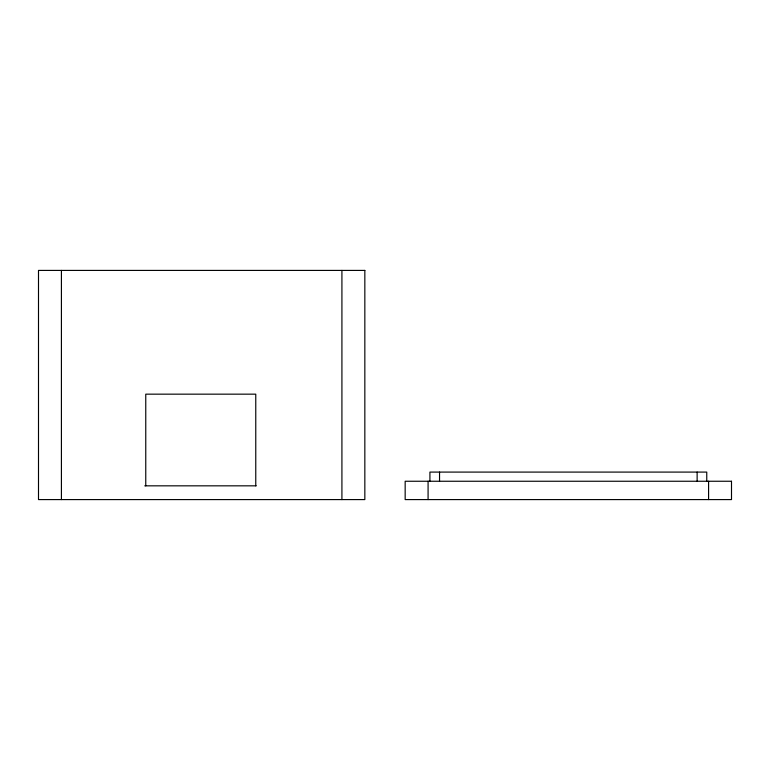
<?xml version="1.0" encoding="UTF-8"?>
<svg xmlns="http://www.w3.org/2000/svg" width="770" height="770" viewBox="0 0 770 770"><rect width="100%" height="100%" fill="white"/><g stroke="black" fill="none" stroke-linecap="round" stroke-linejoin="round"><path stroke-width="1.16" d="M144.76 485.832L256.179 485.832M708.583 481.25L708.583 499.586M706.754 481.25L706.754 472.087L429.92 472.087L429.92 481.25M697.129 472.087L697.129 481.25M439.545 472.087L439.545 481.25M428.082 481.25L428.082 499.586M341.918 270.414L341.918 499.586M255.765 485.832L255.765 394.163L145.761 394.163L145.761 485.832M61.417 270.414L61.417 499.586M364.836 270.414L38.5 270.414L38.5 499.586L364.836 499.586L364.836 270.414M731.5 481.25L405.164 481.25L405.164 499.586L731.5 499.586L731.5 481.25"/></g></svg>
